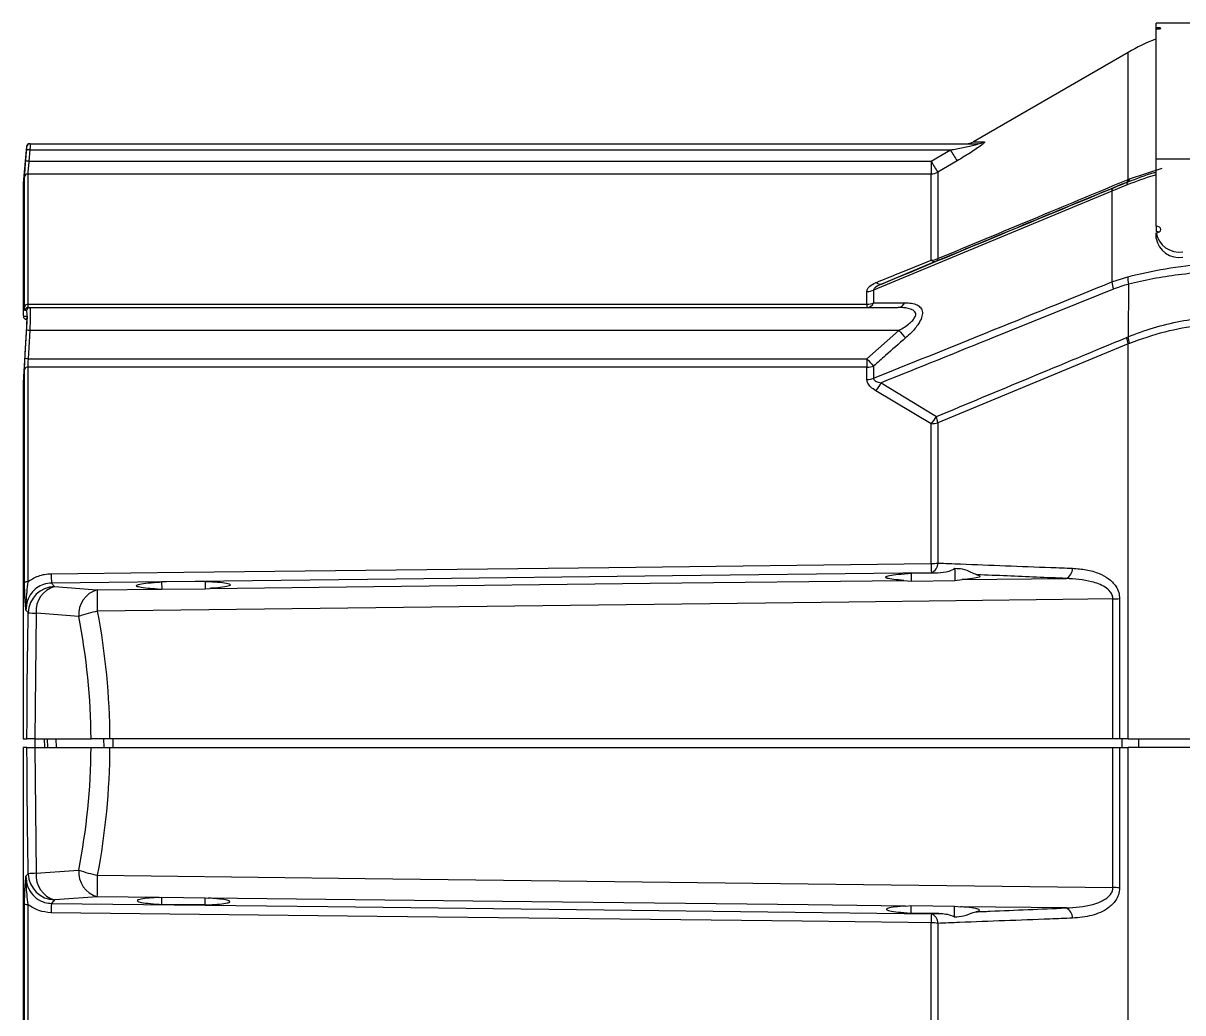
# Model space of a CAD drawing. Extents: x 11 to 120, y 2 to 94.
# Drawn here: x 82.94 to 88.35, y 39.26 to 43.88 of the extents above; entities that cross this region are included whole.
import ezdxf

# ---------------------------------------------------------------- set-up
doc = ezdxf.new("R2010")
doc.units = 0
doc.header["$MEASUREMENT"] = 0
doc.layers.add('OBJECT', color=7, linetype='CONTINUOUS')

msp = doc.modelspace()

# ---------------------------------------------------------------- linework, layer by layer
at = {"layer": 'OBJECT'}
for p, q in [((88.8073, 43.8818), (88.2273, 43.8818)), ((88.2273, 43.8605), (88.2273, 43.8818)), ((88.2273, 43.8551), (88.2273, 43.8605)), ((88.2273, 43.2488), (88.2273, 43.8551)), ((88.0964, 43.7449), (87.375, 43.3284)), ((88.0964, 43.1516), (88.0964, 43.7449)), ((82.9518, 43.3053), (82.9369, 43.1352)), ((82.9684, 43.2897), (82.9638, 43.2368)), ((82.9684, 43.2897), (87.2671, 43.2897)), ((82.9694, 43.3189), (87.3943, 43.3189)), ((87.1774, 43.2368), (87.2671, 43.2897)), ((82.9638, 43.2368), (87.1774, 43.2368)), ((87.1774, 43.2368), (87.1774, 43.1774)), ((87.2981, 43.2385), (87.2084, 43.1856)), ((88.2273, 42.9342), (88.2273, 43.2488)), ((88.2273, 43.2488), (88.8073, 43.2488)), ((82.9435, 42.5585), (82.9435, 43.164)), ((82.9584, 43.1774), (82.9584, 42.5689)), ((87.1774, 43.1774), (82.9584, 43.1774)), ((87.1774, 42.7753), (87.1774, 43.1774)), ((87.2084, 43.1856), (87.2084, 42.7822)), ((88.1033, 43.1544), (88.2555, 43.2053)), ((82.9369, 43.1352), (82.9369, 42.5309)), ((88.093, 43.1266), (88.0214, 43.097)), ((88.0964, 43.1516), (88.1033, 43.1544)), ((88.0965, 43.1411), (88.0964, 43.1412)), ((88.0214, 43.097), (86.9084, 42.6354)), ((88.0214, 43.097), (88.0214, 42.6734)), ((88.2273, 42.9342), (88.2273, 42.9087)), ((88.2273, 42.8769), (88.2273, 42.9024)), ((87.2012, 42.7698), (86.9453, 42.6632)), ((88.0214, 42.6734), (88.0953, 42.6977)), ((86.8774, 42.5689), (86.8774, 42.629)), ((86.9084, 42.6354), (86.9084, 42.5752)), ((88.0982, 42.663), (88.0965, 42.4166)), ((82.9584, 42.5689), (86.8774, 42.5689)), ((86.8774, 42.5689), (86.8774, 42.5539)), ((82.9383, 42.5138), (82.9547, 42.5133)), ((82.9547, 42.5133), (82.9383, 42.2308)), ((82.9601, 42.5539), (82.9676, 42.5539)), ((82.9676, 42.5539), (87.0224, 42.5539)), ((82.9464, 42.4994), (82.9537, 42.4958)), ((82.9539, 42.4993), (82.9464, 42.4994)), ((82.9677, 42.4468), (82.96, 42.3144)), ((87.0264, 42.4468), (82.9677, 42.4468)), ((86.8774, 42.3144), (87.0264, 42.4468)), ((88.0964, 42.3838), (87.2084, 42.0159)), ((88.1031, 42.3865), (88.0964, 42.3838)), ((88.0964, 40.5389), (88.0964, 42.3838)), ((82.96, 42.3144), (86.8774, 42.3144)), ((86.8774, 42.3144), (86.8774, 42.2752)), ((82.9435, 41.2688), (82.9435, 42.2663)), ((82.9584, 42.2752), (82.9584, 41.2726)), ((86.8774, 42.2752), (82.9584, 42.2752)), ((86.8774, 42.2181), (86.8774, 42.2752)), ((86.9084, 42.2806), (86.9084, 42.2233)), ((82.9369, 42.1863), (82.9369, 40.5389)), ((86.9435, 42.2021), (87.2016, 42.0444)), ((87.1774, 42.0113), (86.9193, 42.1654)), ((87.1774, 41.3577), (87.1774, 42.0113)), ((87.2084, 42.0159), (87.2084, 41.3602)), ((87.288, 41.3342), (87.2875, 41.2785)), ((83.0685, 41.2668), (83.0838, 41.2509)), ((83.7874, 41.2747), (83.5835, 41.2723)), ((83.5835, 41.2723), (83.5838, 41.2377)), ((83.7874, 41.2747), (83.7871, 41.24)), ((87.0501, 41.2796), (87.0835, 41.2763)), ((87.207, 41.3139), (87.0832, 41.3125)), ((87.0832, 41.3125), (87.0835, 41.2763)), ((87.0835, 41.2763), (87.2875, 41.2785)), ((87.207, 41.3139), (87.1781, 41.3151)), ((87.2875, 41.2785), (87.3218, 41.2828)), ((87.3218, 41.2828), (87.8071, 41.2884)), ((87.3909, 41.306), (87.4035, 41.3023)), ((83.2831, 41.2358), (83.5641, 41.239)), ((83.5641, 41.239), (83.5838, 41.2377)), ((83.5838, 41.2377), (83.7871, 41.24)), ((83.7871, 41.24), (83.8078, 41.2419)), ((88.0261, 40.5389), (88.0261, 41.1928)), ((88.0571, 41.1946), (88.0571, 40.5389)), ((82.9607, 41.1287), (82.9496, 41.1404)), ((82.9969, 41.1264), (82.9907, 40.5389)), ((82.9369, 40.5389), (82.9545, 40.5389)), ((82.9907, 40.5389), (83.2538, 40.5389)), ((82.9927, 40.4989), (82.9927, 40.5389)), ((83.0374, 40.4989), (83.0359, 40.5389)), ((83.0518, 40.4989), (83.0504, 40.5389)), ((83.0925, 40.4989), (83.0915, 40.5389)), ((83.3147, 40.4989), (83.3137, 40.5389)), ((88.0261, 40.5389), (83.3422, 40.5389)), ((83.3575, 40.4989), (83.3575, 40.5389)), ((88.0964, 40.5389), (88.0571, 40.5389)), ((88.0699, 40.4989), (88.0695, 40.5389)), ((88.1471, 40.4989), (88.1464, 40.5389)), ((82.9369, 40.4989), (82.9369, 38.8515)), ((82.9545, 40.4989), (82.9369, 40.4989)), ((82.9907, 40.4989), (82.9969, 39.9114)), ((82.9907, 40.4989), (83.2538, 40.4989)), ((83.3422, 40.4989), (88.0261, 40.4989)), ((88.0261, 39.845), (88.0261, 40.4989)), ((88.0571, 40.4989), (88.0571, 39.8432)), ((88.0571, 40.4989), (88.0964, 40.4989)), ((88.0964, 38.654), (88.0964, 40.4989)), ((82.9496, 39.8975), (82.9607, 39.9091)), ((82.9435, 38.7715), (82.9435, 39.769)), ((82.9584, 39.7652), (82.9584, 38.7626)), ((83.0838, 39.7869), (83.0685, 39.771)), ((83.5715, 39.7987), (83.2831, 39.802)), ((83.5715, 39.7987), (83.5848, 39.7994)), ((83.5845, 39.7658), (83.5848, 39.7994)), ((83.7865, 39.7635), (83.5845, 39.7658)), ((83.5848, 39.7994), (83.7862, 39.7972)), ((83.7862, 39.7972), (83.8005, 39.796)), ((83.7865, 39.7635), (83.7862, 39.7972)), ((87.0568, 39.7581), (87.0845, 39.7606)), ((87.0842, 39.7257), (87.0845, 39.7606)), ((87.0845, 39.7606), (87.2865, 39.7583)), ((87.2865, 39.7583), (87.3152, 39.7551)), ((87.2869, 39.7082), (87.2865, 39.7583)), ((87.8071, 39.7494), (87.3152, 39.7551)), ((87.2135, 39.7242), (87.0842, 39.7257)), ((87.1781, 39.7227), (87.2135, 39.7242)), ((87.1774, 39.0265), (87.1774, 39.6802)), ((87.2084, 39.6776), (87.2084, 39.0219))]:
    msp.add_line(p, q, dxfattribs=at)
at = {"layer": 'OBJECT', "flags": 128}
for points in [[(82.9489, 43.2376), (82.9514, 43.2675), (82.9534, 43.2906)], [(88.093, 43.1266), (88.0929, 43.1295), (88.0929, 43.1322), (88.0931, 43.1345), (88.0934, 43.1365), (88.0939, 43.1381), (88.0946, 43.1395), (88.0955, 43.1405), (88.0965, 43.1411)], [(88.2273, 42.9024), (88.236, 42.9036), (88.2433, 42.907), (88.2481, 42.9122), (88.2498, 42.9183), (88.2481, 42.9244), (88.2433, 42.9295), (88.236, 42.933), (88.2273, 42.9342)], [(88.2408, 42.9056), (88.236, 42.9075), (88.2273, 42.9087)], [(83.0678, 41.3104), (83.1918, 41.3118), (83.6877, 41.3175), (85.6716, 41.3403), (87.1774, 41.3577)], [(87.1781, 41.3151), (85.9693, 41.3009), (84.6783, 41.2857), (83.0685, 41.2668)], [(83.8078, 41.2419), (84.5741, 41.2508), (85.8651, 41.2658), (87.0501, 41.2796)], [(83.0838, 41.2509), (83.2604, 41.2375), (83.2831, 41.2358)], [(88.0261, 41.1928), (87.7927, 41.19), (86.7928, 41.1779), (83.2846, 41.1354)], [(83.1962, 41.1112), (83.0197, 41.1247), (82.9969, 41.1264)], [(82.9969, 39.9114), (83.1734, 39.9248), (83.1962, 39.9266)], [(83.2846, 39.9024), (83.5345, 39.8994), (84.5345, 39.8873), (88.0261, 39.845)], [(83.0685, 39.771), (84.3595, 39.7558), (85.6504, 39.7407), (87.1781, 39.7227)], [(83.2831, 39.802), (83.1066, 39.7886), (83.0838, 39.7869)], [(87.0568, 39.7581), (86.603, 39.7634), (85.312, 39.7784), (83.8005, 39.796)], [(87.1774, 39.6802), (87.07, 39.6814), (86.574, 39.6871), (84.5902, 39.7099), (83.0678, 39.7274)]]:
    msp.add_lwpolyline(points, dxfattribs=at)
at = {"layer": 'OBJECT'}
for centre, radius, start, end in [((88.5964, 42.8789), 1, 111.659, 120), ((87.3419, 43.3809), 0.062, 270.0001, 302.0977), ((87.3943, 43.3777), 0.0588, 270.0551, 301.8734), ((82.9667, 43.3039), 0.015, 90, 174.2564), ((82.952, 43.1425), 0.1481, 83.6599, 89.4538), ((82.9694, 43.3039), 0.015, 90.0033, 175.0553), ((88.6293, 44.0797), 1.5748, 210.1113, 212.2888), ((82.9475, 43.0894), 0.1482, 83.6657, 89.4537), ((88.5459, 44.0312), 1.5824, 210.1364, 212.3021), ((82.9583, 43.1625), 0.0149, 89.5641, 174.4479), ((87.1774, 43.2403), 0.0628, 269.9744, 299.5332), ((88.0385, 43.0989), 0.0172, 124.7858, 186.3697), ((88.0809, 43.1513), 0.0155, 302.0402, 1.1252), ((88.0883, 43.1538), 0.015, 302.8502, 2.4787), ((88.3367, 42.9245), 0.1116, 191.4216, 278.0495), ((88.3367, 42.899), 0.1116, 191.4217, 278.0494), ((87.1776, 42.847), 0.0717, 269.7956, 295.4029), ((87.1935, 42.7825), 0.0149, 301.1475, 358.9637), ((87.1942, 42.7938), 0.025, 227.7289, 286.1825), ((88.2229, 42.691), 0.1278, 176.9899, 192.6701), ((86.8777, 42.7048), 0.0758, 269.7515, 293.8596), ((86.9399, 42.6868), 0.0242, 220.4463, 282.8335), ((88.1464, 42.6819), 0.1253, 183.8696, 199.5153), ((82.957, 42.555), 0.014, 84.2105, 165.3461), ((86.8745, 42.5913), 0.0375, 274.3878, 334.6174), ((86.8777, 42.6466), 0.0777, 269.7356, 293.2218), ((87.0192, 42.591), 0.0373, 275.0457, 336.9069), ((82.9533, 42.5128), 0.015, 176.1888, 242.5883), ((82.9601, 42.5389), 0.015, 90.0423, 176.3287), ((82.9676, 42.5389), 0.015, 90.0478, 176.4446), ((82.9496, 42.1996), 0.2478, 85.8193, 89.2777), ((89.8355, 44.888), 3.7216, 220.9919, 221.7142), ((87.9657, 42.3694), 0.1315, 6.2873, 19.7121), ((87.972, 42.374), 0.1317, 5.4792, 18.9113), ((82.9425, 42.0666), 0.2484, 85.9573, 89.4071), ((89.637, 44.8158), 3.7246, 222.1899, 222.8952), ((82.9565, 42.2614), 0.0139, 82.0783, 159.4228), ((86.8779, 42.3642), 0.089, 269.688, 290.0503), ((86.8779, 42.3098), 0.0917, 269.6823, 289.4271), ((86.7981, 42.2718), 0.1613, 318.7412, 334.3921), ((87.0521, 42.1282), 0.1713, 316.9714, 330.7248), ((87.0761, 41.9995), 0.1332, 7.0784, 19.7209), ((87.178, 42.1145), 0.1032, 269.6739, 287.1443), ((87.1781, 41.5364), 0.1787, 269.757, 279.7424), ((90.2587, 41.3875), 3.0815, 180.5547, 181.3457), ((87.1579, 41.3614), 0.0505, 293.5714, 358.6617), ((87.7854, 41.3357), 0.052, 294.696, 0.2469), ((82.9553, 41.2534), 0.0194, 80.9515, 127.695), ((86.4606, 41.3436), 3.3929, 180.5602, 181.2969), ((83.0863, 41.1253), 0.1256, 91.1293, 178.4583), ((83.1166, 41.1354), 0.1201, 105.8512, 184.2871), ((83.3159, 41.1202), 0.1201, 105.8504, 184.2878), ((70.5455, 41.0048), 12.7398, 0.58705, 1.03862), ((88.0269, 41.4538), 0.261, 269.8242, 276.6454), ((83.0039, 41.522), 0.3957, 263.7362, 268.981), ((83.3756, 40.6277), 0.5157, 100.1664, 110.3588), ((80.1839, 40.5189), 3.07, 0.3733, 11.1247), ((80.1839, 40.5189), 3.07, 348.8753, 359.6267), ((83.3159, 39.9176), 0.1201, 175.7122, 254.1495), ((83.3756, 40.4101), 0.5157, 249.6415, 259.8333), ((83.0039, 39.5155), 0.396, 91.0211, 96.2617), ((83.0863, 39.9125), 0.1256, 181.5416, 268.8708), ((83.1166, 39.9024), 0.1201, 175.7127, 254.1491), ((70.5463, 40.033), 12.7389, 358.96136, 359.41297), ((88.0269, 39.5841), 0.2609, 83.3534, 90.1759), ((82.9553, 39.7844), 0.0194, 232.3035, 279.0521), ((86.4609, 39.6942), 3.3933, 178.7032, 179.4398), ((87.7854, 39.7021), 0.052, 359.7525, 65.3046), ((90.2585, 39.6503), 3.0812, 178.6543, 179.4453), ((87.1579, 39.6764), 0.0505, 1.3379, 66.4296), ((87.1781, 39.5013), 0.1788, 80.2614, 90.2403)]:
    msp.add_arc(centre, radius, start, end, dxfattribs=at)
for start_param, end_param in [(4.718649, 4.906552), (4.518226, 4.706129)]:
    msp.add_ellipse((80.2723, 40.5189), major_axis=(0, 3.195), ratio=0.960876, start_param=start_param, end_param=end_param, dxfattribs=at)
for points, knots in [([(88.2273, 43.8551), (88.2299, 43.8551), (88.2349, 43.8552), (88.2416, 43.8557), (88.2467, 43.8564), (88.2497, 43.8573), (88.2501, 43.8582), (88.248, 43.8591), (88.2435, 43.8598), (88.2372, 43.8603), (88.2314, 43.8605), (88.2281, 43.8605), (88.2273, 43.8605)], [0, 0, 0, 0, 0.1063618, 0.2127134, 0.3194557, 0.426997, 0.5352335, 0.6437512, 0.7520407, 0.8597217, 0.9667095, 1, 1, 1, 1]), ([(87.4253, 43.3278), (87.4263, 43.3275), (87.4281, 43.3268), (87.4231, 43.3211), (87.4101, 43.3103), (87.38, 43.2891), (87.3402, 43.2636), (87.3094, 43.2453), (87.2981, 43.2385)], [0, 0, 0, 0, 0.0872967, 0.1745381, 0.2847023, 0.4644366, 0.8023505, 1, 1, 1, 1]), ([(87.3757, 43.3272), (87.377, 43.3273), (87.3796, 43.3273), (87.4104, 43.3276), (87.4253, 43.3278)], [0, 0, 0, 0, 0.5172286, 1, 1, 1, 1]), ([(82.9545, 43.3052), (82.9544, 43.3052), (82.9537, 43.3052), (82.9522, 43.3052), (82.9525, 43.3052), (82.9527, 43.3052)], [0, 0, 0, 0, 0.071856, 0.359279, 1, 1, 1, 1]), ([(82.9534, 43.2906), (82.9536, 43.2923), (82.9539, 43.2956), (82.9542, 43.3001), (82.9544, 43.3034), (82.9545, 43.305), (82.9545, 43.3051), (82.9545, 43.3052)], [0, 0, 0, 0, 0.219082, 0.438182, 0.656825, 0.874764, 1, 1, 1, 1]), ([(82.9694, 43.3189), (82.9694, 43.3186), (82.9695, 43.3179), (82.9693, 43.3127), (82.969, 43.3051), (82.9687, 43.297), (82.9685, 43.2916), (82.9684, 43.2897)], [0, 0, 0, 0, 0.218059, 0.436117, 0.654231, 0.872516, 1, 1, 1, 1]), ([(87.2671, 43.2897), (87.2866, 43.2935), (87.3258, 43.3013), (87.3677, 43.3102), (87.3889, 43.3158), (87.3929, 43.317), (87.3953, 43.3179), (87.3962, 43.3185), (87.396, 43.3188), (87.3952, 43.3189), (87.3945, 43.3189), (87.3943, 43.3189)], [0, 0, 0, 0, 0.41911, 0.839951, 0.880199, 0.924728, 0.942601, 0.960653, 0.976828, 0.994027, 1, 1, 1, 1]), ([(82.9435, 43.164), (82.9435, 43.1664), (82.9437, 43.1713), (82.9449, 43.1885), (82.9466, 43.2111), (82.9481, 43.2287), (82.9489, 43.2376)], [0, 0, 0, 0, 0.24726, 0.494506, 0.742148, 1, 1, 1, 1]), ([(82.9638, 43.2368), (82.9631, 43.2298), (82.9616, 43.2158), (82.9599, 43.1976), (82.9586, 43.1834), (82.9585, 43.1794), (82.9584, 43.1774)], [0, 0, 0, 0, 0.249667, 0.499371, 0.748128, 1, 1, 1, 1]), ([(88.2273, 43.1728), (88.2243, 43.1719), (88.1783, 43.1595), (88.1342, 43.1425), (88.093, 43.1266)], [0, 0, 0, 0, 0.0663721, 1, 1, 1, 1]), ([(88.0965, 43.1411), (88.0965, 43.1411), (88.1366, 43.1562), (88.1796, 43.1733), (88.2244, 43.1856), (88.2273, 43.1864)], [0, 0, 0, 0, 0.000018, 0.935388, 1, 1, 1, 1]), ([(86.9453, 42.6632), (87.121, 42.7363), (87.4821, 42.8866), (87.8433, 43.0362), (88.0287, 43.113)], [0, 0, 0, 0, 0.486656, 1, 1, 1, 1]), ([(88.0891, 43.1381), (87.9369, 43.0751), (87.6407, 42.9525), (87.3449, 42.8295), (87.2012, 42.7698)], [0, 0, 0, 0, 0.514049, 1, 1, 1, 1]), ([(87.2084, 42.7822), (87.2392, 42.7951), (87.4125, 42.8674), (87.7084, 42.9906), (87.9738, 43.1007), (88.0964, 43.1516)], [0, 0, 0, 0, 0.104198, 0.585846, 1, 1, 1, 1]), ([(88.0287, 43.113), (88.0512, 43.1222), (88.0737, 43.1313), (88.0965, 43.1411), (88.0965, 43.1411)], [0, 0, 0, 0, 0.99997, 1, 1, 1, 1]), ([(88.0964, 43.1412), (88.0964, 43.1412), (88.094, 43.1401), (88.0916, 43.1391), (88.0891, 43.1381)], [0, 0, 0, 0, 0.000279, 1, 1, 1, 1]), ([(86.9215, 42.6711), (86.9557, 42.685), (87.042, 42.7202), (87.1264, 42.7545), (87.1774, 42.7753)], [0, 0, 0, 0, 0.396331, 1, 1, 1, 1]), ([(88.0953, 42.6977), (88.1534, 42.7112), (88.2713, 42.7385), (88.4422, 42.7586), (88.5518, 42.7609), (88.5964, 42.7618)], [0, 0, 0, 0, 0.365392, 0.741453, 1, 1, 1, 1]), ([(88.5964, 42.7232), (88.5964, 42.7232), (88.552, 42.7232), (88.463, 42.7204), (88.3344, 42.7078), (88.2121, 42.689), (88.1355, 42.671), (88.0982, 42.663), (88.0982, 42.663)], [0, 0, 0, 0, 0.0000046, 0.2588995, 0.5177956, 0.7589014, 0.9999956, 1, 1, 1, 1]), ([(86.8774, 42.629), (86.8781, 42.6335), (86.8796, 42.6424), (86.8929, 42.6567), (86.9084, 42.6656), (86.9198, 42.6704), (86.9215, 42.6711)], [0, 0, 0, 0, 0.254854, 0.508629, 0.928591, 1, 1, 1, 1]), ([(86.9084, 42.2233), (86.9393, 42.2358), (87.1133, 42.3061), (87.4843, 42.4558), (87.8244, 42.5936), (88.0214, 42.6734)], [0, 0, 0, 0, 0.083466, 0.469044, 1, 1, 1, 1]), ([(86.9453, 42.6632), (86.9357, 42.6589), (86.9235, 42.6535), (86.9123, 42.6444), (86.9087, 42.6395), (86.9085, 42.6366), (86.9084, 42.6354)], [0, 0, 0, 0, 0.580896, 0.740074, 0.900891, 1, 1, 1, 1]), ([(88.0283, 42.64), (87.8428, 42.565), (87.4812, 42.4187), (87.1196, 42.273), (86.9435, 42.2021)], [0, 0, 0, 0, 0.513008, 1, 1, 1, 1]), ([(88.0982, 42.663), (88.0982, 42.663), (88.0748, 42.6563), (88.0516, 42.6482), (88.0283, 42.64)], [0, 0, 0, 0, 0.000029, 1, 1, 1, 1]), ([(82.9584, 42.5689), (82.9585, 42.5649), (82.9586, 42.5569), (82.9595, 42.554), (82.96, 42.5539), (82.9601, 42.5539)], [0, 0, 0, 0, 0.471916, 0.943784, 1, 1, 1, 1]), ([(86.9084, 42.5752), (86.9396, 42.5755), (86.9877, 42.5759), (87.0363, 42.5763), (87.0534, 42.5764)], [0, 0, 0, 0, 0.648493, 1, 1, 1, 1]), ([(87.0534, 42.5764), (87.0746, 42.5751), (87.1047, 42.5732), (87.13, 42.5532), (87.1378, 42.5327), (87.1337, 42.5062), (87.1168, 42.4733), (87.0896, 42.4406), (87.0668, 42.4201), (87.0574, 42.4116)], [0, 0, 0, 0, 0.269459, 0.38121, 0.493906, 0.593567, 0.708386, 0.879636, 1, 1, 1, 1]), ([(82.9369, 42.5309), (82.937, 42.5262), (82.9371, 42.5166), (82.9379, 42.5147), (82.9383, 42.5138)], [0, 0, 0, 0, 0.4877, 1, 1, 1, 1]), ([(82.937, 42.5285), (82.937, 42.5255), (82.9369, 42.5189), (82.9374, 42.5141), (82.938, 42.5101), (82.9394, 42.5062), (82.9421, 42.5024), (82.9452, 42.4996), (82.9478, 42.499), (82.9487, 42.4987)], [0, 0, 0, 0, 0.2402821, 0.5300404, 0.6703038, 0.7734979, 0.8544897, 0.9491126, 1, 1, 1, 1]), ([(82.9451, 42.5399), (82.9447, 42.5406), (82.9437, 42.5423), (82.9435, 42.5529), (82.9435, 42.5585)], [0, 0, 0, 0, 0.474046, 1, 1, 1, 1]), ([(82.9526, 42.5398), (82.952, 42.5399), (82.9495, 42.5399), (82.947, 42.5399), (82.9451, 42.5399)], [0, 0, 0, 0, 0.2377672, 1, 1, 1, 1]), ([(82.9527, 42.4474), (82.9533, 42.458), (82.9544, 42.479), (82.9551, 42.5069), (82.9549, 42.5277), (82.9539, 42.5384), (82.953, 42.5394), (82.9526, 42.5398)], [0, 0, 0, 0, 0.2168, 0.433617, 0.650078, 0.866405, 1, 1, 1, 1]), ([(82.9676, 42.5539), (82.9681, 42.5527), (82.9693, 42.5503), (82.97, 42.5316), (82.9698, 42.504), (82.969, 42.4739), (82.968, 42.4543), (82.9677, 42.4468)], [0, 0, 0, 0, 0.216872, 0.433758, 0.650331, 0.86677, 1, 1, 1, 1]), ([(87.0264, 42.4468), (87.0439, 42.4572), (87.0674, 42.471), (87.0914, 42.4935), (87.1016, 42.5071), (87.1057, 42.5197), (87.1043, 42.5301), (87.0961, 42.5402), (87.0743, 42.5504), (87.0474, 42.5536), (87.0271, 42.5538), (87.0224, 42.5539)], [0, 0, 0, 0, 0.248555, 0.333335, 0.418737, 0.477068, 0.535602, 0.604493, 0.713168, 0.934337, 1, 1, 1, 1]), ([(88.0965, 42.4166), (88.0965, 42.4166), (88.1346, 42.4329), (88.2148, 42.461), (88.3397, 42.4914), (88.4678, 42.5094), (88.5536, 42.5134), (88.5964, 42.5134), (88.5964, 42.5134)], [0, 0, 0, 0, 0.000005, 0.254675, 0.509348, 0.754672, 0.999996, 1, 1, 1, 1]), ([(88.5964, 42.4783), (88.5415, 42.4764), (88.4302, 42.4725), (88.262, 42.4423), (88.1573, 42.4056), (88.1031, 42.3865)], [0, 0, 0, 0, 0.319105, 0.647495, 1, 1, 1, 1]), ([(82.945, 42.315), (82.9456, 42.325), (82.9481, 42.3691), (82.9507, 42.4133), (82.9527, 42.4474)], [0, 0, 0, 0, 0.2260629, 1, 1, 1, 1]), ([(87.0574, 42.4116), (87.0262, 42.3845), (86.9762, 42.3412), (86.9269, 42.2971), (86.9084, 42.2806)], [0, 0, 0, 0, 0.624895, 1, 1, 1, 1]), ([(87.2016, 42.0444), (87.3454, 42.1044), (87.6412, 42.2278), (87.9374, 42.3507), (88.0895, 42.4138)], [0, 0, 0, 0, 0.486388, 1, 1, 1, 1]), ([(88.0895, 42.4138), (88.0919, 42.4147), (88.0942, 42.4156), (88.0965, 42.4166), (88.0965, 42.4166)], [0, 0, 0, 0, 0.999705, 1, 1, 1, 1]), ([(82.9435, 42.2663), (82.9435, 42.2734), (82.9437, 42.288), (82.9446, 42.3059), (82.945, 42.315)], [0, 0, 0, 0, 0.488114, 1, 1, 1, 1]), ([(82.96, 42.3144), (82.9595, 42.3074), (82.9586, 42.2931), (82.9585, 42.2812), (82.9584, 42.2752)], [0, 0, 0, 0, 0.487924, 1, 1, 1, 1]), ([(82.9383, 42.2308), (82.9379, 42.2228), (82.9371, 42.2065), (82.937, 42.1931), (82.9369, 42.1863)], [0, 0, 0, 0, 0.494003, 1, 1, 1, 1]), ([(86.9193, 42.1654), (86.9108, 42.1708), (86.8956, 42.1804), (86.8802, 42.199), (86.8783, 42.2119), (86.8774, 42.2181)], [0, 0, 0, 0, 0.395776, 0.712488, 1, 1, 1, 1]), ([(86.9084, 42.2233), (86.9085, 42.2216), (86.9088, 42.2181), (86.9129, 42.2128), (86.9236, 42.206), (86.9353, 42.2037), (86.9435, 42.2021)], [0, 0, 0, 0, 0.128042, 0.255392, 0.479322, 1, 1, 1, 1]), ([(87.288, 41.3342), (87.2786, 41.3295), (87.2533, 41.3166), (87.2249, 41.3149), (87.207, 41.3139)], [0, 0, 0, 0, 0.372319, 1, 1, 1, 1]), ([(87.2084, 41.3602), (87.2435, 41.3589), (87.4191, 41.3521), (87.6288, 41.344), (87.8037, 41.3372), (87.8374, 41.3359)], [0, 0, 0, 0, 0.167872, 0.839364, 1, 1, 1, 1]), ([(87.3909, 41.306), (87.3827, 41.309), (87.3656, 41.3152), (87.3298, 41.3334), (87.3, 41.334), (87.288, 41.3342)], [0, 0, 0, 0, 0.350763, 0.739166, 1, 1, 1, 1]), ([(87.8374, 41.3359), (87.8588, 41.3343), (87.9015, 41.3312), (87.958, 41.3148), (88.0057, 41.2899), (88.0375, 41.2592), (88.0546, 41.2251), (88.0563, 41.204), (88.0571, 41.1946)], [0, 0, 0, 0, 0.227374, 0.454238, 0.628217, 0.803357, 0.912623, 1, 1, 1, 1]), ([(82.9496, 41.1404), (82.9496, 41.1404), (82.9486, 41.153), (82.9465, 41.1782), (82.944, 41.2191), (82.9436, 41.2532), (82.9435, 41.2688)], [0, 0, 0, 0, 0.00268, 0.34979, 0.701238, 1, 1, 1, 1]), ([(82.9584, 41.2726), (82.9566, 41.2567), (82.9508, 41.207), (82.9481, 41.168), (82.9496, 41.1405), (82.9496, 41.1404)], [0, 0, 0, 0, 0.319161, 0.99706, 1, 1, 1, 1]), ([(83.0685, 41.2668), (83.0563, 41.2656), (83.0318, 41.2632), (82.999, 41.2457), (82.9726, 41.2194), (82.9532, 41.1835), (82.9509, 41.1554), (82.9496, 41.1404)], [0, 0, 0, 0, 0.182198, 0.364245, 0.551043, 0.759195, 1, 1, 1, 1]), ([(82.9584, 41.2726), (82.9699, 41.2803), (82.998, 41.2991), (83.0372, 41.3092), (83.0625, 41.3102), (83.0678, 41.3104)], [0, 0, 0, 0, 0.355604, 0.866053, 1, 1, 1, 1]), ([(83.5641, 41.239), (83.5483, 41.2399), (83.513, 41.242), (83.4772, 41.2469), (83.4616, 41.2532), (83.4716, 41.2598), (83.5058, 41.2661), (83.5481, 41.2702), (83.5766, 41.2719), (83.5835, 41.2723)], [0, 0, 0, 0, 0.132307, 0.294526, 0.457212, 0.620426, 0.783854, 0.947086, 1, 1, 1, 1]), ([(83.7874, 41.2747), (83.8026, 41.274), (83.8388, 41.2725), (83.8811, 41.2682), (83.9063, 41.2623), (83.9065, 41.2557), (83.8817, 41.2492), (83.8441, 41.2446), (83.816, 41.2425), (83.8078, 41.2419)], [0, 0, 0, 0, 0.117568, 0.279861, 0.442586, 0.605907, 0.769589, 0.933238, 1, 1, 1, 1]), ([(87.0501, 41.2796), (87.0332, 41.2808), (86.998, 41.2833), (86.968, 41.2889), (86.9607, 41.2954), (86.9793, 41.302), (87.0203, 41.3081), (87.0623, 41.311), (87.0832, 41.3125)], [0, 0, 0, 0, 0.156109, 0.324409, 0.493191, 0.662433, 0.831758, 1, 1, 1, 1]), ([(87.4036, 41.2989), (87.4042, 41.2979), (87.4061, 41.2946), (87.3821, 41.2892), (87.3485, 41.285), (87.3255, 41.2831), (87.3218, 41.2828)], [0, 0, 0, 0, 0.17976, 0.554414, 0.928994, 1, 1, 1, 1]), ([(87.8071, 41.2884), (87.7154, 41.2923), (87.5765, 41.2981), (87.4379, 41.304), (87.3909, 41.306)], [0, 0, 0, 0, 0.660515, 1, 1, 1, 1]), ([(88.0261, 41.1928), (88.0255, 41.1985), (88.0242, 41.2111), (88.0116, 41.231), (87.9803, 41.2561), (87.9107, 41.2814), (87.8475, 41.2857), (87.8071, 41.2884)], [0, 0, 0, 0, 0.062412, 0.139208, 0.265335, 0.530913, 1, 1, 1, 1]), ([(82.9545, 40.5389), (82.9548, 40.6222), (82.9553, 40.8189), (82.9588, 41.0154), (82.9607, 41.1287)], [0, 0, 0, 0, 0.423826, 1, 1, 1, 1]), ([(82.9907, 40.5389), (82.9812, 40.5389), (82.9623, 40.5389), (82.9571, 40.5389), (82.9545, 40.5389)], [0, 0, 0, 0, 0.5, 1, 1, 1, 1]), ([(83.3422, 40.5389), (83.3258, 40.5389), (83.2954, 40.5389), (83.2672, 40.5389), (83.2555, 40.5389), (83.2538, 40.5389)], [0, 0, 0, 0, 0.499401, 0.929163, 1, 1, 1, 1]), ([(88.0571, 40.5389), (88.0507, 40.5389), (88.0408, 40.5389), (88.0299, 40.5389), (88.0261, 40.5389)], [0, 0, 0, 0, 0.643557, 1, 1, 1, 1]), ([(88.0964, 40.5389), (88.141, 40.5389), (88.2311, 40.5389), (88.3991, 40.5389), (88.5234, 40.5389), (88.5964, 40.5389)], [0, 0, 0, 0, 0.287513, 0.581795, 1, 1, 1, 1]), ([(82.9607, 39.9091), (82.9599, 39.9522), (82.9562, 40.1488), (82.9552, 40.3454), (82.9545, 40.4989)], [0, 0, 0, 0, 0.219221, 1, 1, 1, 1]), ([(82.9545, 40.4989), (82.9571, 40.4989), (82.9623, 40.4989), (82.9812, 40.4989), (82.9907, 40.4989)], [0, 0, 0, 0, 0.5, 1, 1, 1, 1]), ([(83.2538, 40.4989), (83.2667, 40.4989), (83.2906, 40.4989), (83.3236, 40.4989), (83.3399, 40.4989), (83.3422, 40.4989)], [0, 0, 0, 0, 0.499397, 0.929176, 1, 1, 1, 1]), ([(88.0261, 40.4989), (88.0331, 40.4989), (88.044, 40.4989), (88.0536, 40.4989), (88.0571, 40.4989)], [0, 0, 0, 0, 0.643567, 1, 1, 1, 1]), ([(88.5964, 40.4989), (88.531, 40.4989), (88.3955, 40.4989), (88.227, 40.4989), (88.1308, 40.4989), (88.0964, 40.4989)], [0, 0, 0, 0, 0.375049, 0.776984, 1, 1, 1, 1]), ([(82.9435, 39.769), (82.9436, 39.7846), (82.944, 39.8183), (82.9465, 39.8594), (82.9485, 39.8846), (82.9496, 39.8974), (82.9496, 39.8975)], [0, 0, 0, 0, 0.298757, 0.643489, 0.997319, 1, 1, 1, 1]), ([(82.9496, 39.8975), (82.9496, 39.8973), (82.9481, 39.8698), (82.9508, 39.8308), (82.9566, 39.7811), (82.9584, 39.7652)], [0, 0, 0, 0, 0.00294, 0.680839, 1, 1, 1, 1]), ([(82.9496, 39.8975), (82.951, 39.8817), (82.9538, 39.8503), (82.9784, 39.8095), (83.014, 39.7818), (83.0465, 39.7719), (83.0642, 39.7712), (83.0685, 39.771)], [0, 0, 0, 0, 0.251337, 0.503312, 0.735354, 0.935196, 1, 1, 1, 1]), ([(87.8071, 39.7494), (87.8496, 39.7522), (87.9056, 39.7558), (87.9735, 39.7798), (88.0057, 39.7991), (88.0221, 39.8232), (88.0259, 39.8363), (88.026, 39.8434), (88.0261, 39.845)], [0, 0, 0, 0, 0.49037, 0.647323, 0.850236, 0.921686, 0.982753, 1, 1, 1, 1]), ([(88.0571, 39.8432), (88.056, 39.8324), (88.054, 39.8107), (88.0361, 39.7771), (87.9961, 39.7393), (87.9265, 39.7101), (87.8679, 39.7047), (87.8374, 39.7019)], [0, 0, 0, 0, 0.101178, 0.201859, 0.374018, 0.67519, 1, 1, 1, 1]), ([(83.0678, 39.7274), (83.0477, 39.7293), (83.0079, 39.7331), (82.9748, 39.7546), (82.9584, 39.7652)], [0, 0, 0, 0, 0.505217, 1, 1, 1, 1]), ([(83.5715, 39.7987), (83.5558, 39.7979), (83.5207, 39.796), (83.4837, 39.7913), (83.4661, 39.7852), (83.4734, 39.7787), (83.5049, 39.7725), (83.5464, 39.7682), (83.5759, 39.7664), (83.5845, 39.7658)], [0, 0, 0, 0, 0.128648, 0.288962, 0.449731, 0.611042, 0.772603, 0.934008, 1, 1, 1, 1]), ([(83.7865, 39.7635), (83.8012, 39.7641), (83.8365, 39.7657), (83.8778, 39.7698), (83.9024, 39.7756), (83.9024, 39.7821), (83.8778, 39.7885), (83.8397, 39.7932), (83.8101, 39.7953), (83.8005, 39.796)], [0, 0, 0, 0, 0.115333, 0.275775, 0.436647, 0.598106, 0.75992, 0.921699, 1, 1, 1, 1]), ([(87.0568, 39.7581), (87.0398, 39.757), (87.0046, 39.7547), (86.9735, 39.7492), (86.9644, 39.7429), (86.9807, 39.7363), (87.0201, 39.7304), (87.0602, 39.7271), (87.0829, 39.7258), (87.0842, 39.7257)], [0, 0, 0, 0, 0.15394, 0.320562, 0.487663, 0.655244, 0.822937, 0.990327, 1, 1, 1, 1]), ([(87.385, 39.7315), (87.3907, 39.7329), (87.4045, 39.7362), (87.4036, 39.7421), (87.3791, 39.7485), (87.3441, 39.7528), (87.3201, 39.7547), (87.3152, 39.7551)], [0, 0, 0, 0, 0.17772, 0.430152, 0.683138, 0.93607, 1, 1, 1, 1]), ([(87.385, 39.7315), (87.4075, 39.7325), (87.548, 39.7385), (87.6888, 39.7444), (87.8071, 39.7494)], [0, 0, 0, 0, 0.159832, 1, 1, 1, 1]), ([(87.8374, 39.7019), (87.8021, 39.7005), (87.6258, 39.6937), (87.4161, 39.6856), (87.242, 39.6789), (87.2084, 39.6776)], [0, 0, 0, 0, 0.1678723, 0.8393635, 1, 1, 1, 1]), ([(87.2135, 39.7242), (87.2347, 39.7227), (87.2603, 39.7208), (87.2831, 39.71), (87.2869, 39.7082)], [0, 0, 0, 0, 0.832045, 1, 1, 1, 1]), ([(87.2869, 39.7082), (87.3011, 39.7089), (87.3364, 39.7106), (87.3672, 39.7268), (87.3814, 39.7306), (87.385, 39.7315)], [0, 0, 0, 0, 0.333302, 0.829115, 1, 1, 1, 1])]:
    msp.add_open_spline(points, degree=3, knots=knots, dxfattribs=at)

doc.saveas('drawing.dxf')
